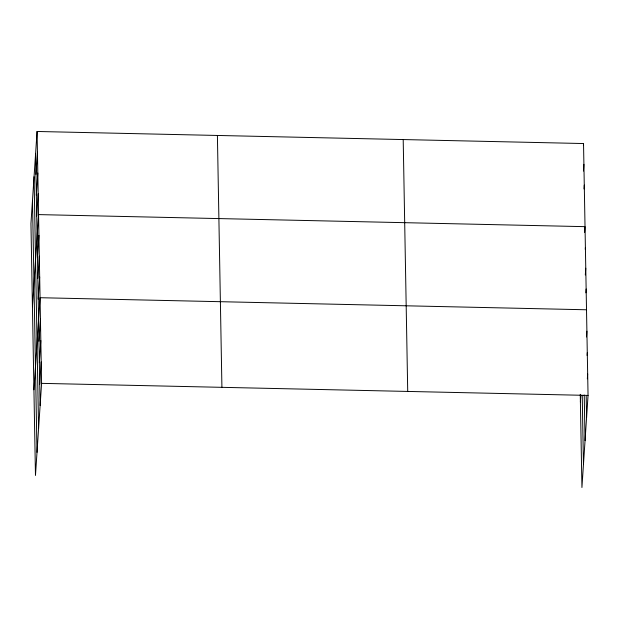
<?xml version="1.0" encoding="UTF-8"?>
<svg xmlns="http://www.w3.org/2000/svg" width="619" height="619" viewBox="0 0 619 619"><rect width="100%" height="100%" fill="white"/><g stroke="black" fill="none" stroke-linecap="round" stroke-linejoin="round"><path stroke-width="0.93" d="M37.07 131.476L30.95 223.591L35.469 475.462L41.589 383.354L37.07 131.476L583.531 143.538L588.05 395.409L581.93 487.524L580.258 394.326M35.972 174.411L37.442 152.259M36.343 195.194L37.813 173.041M36.714 215.969L38.185 193.817M32.443 306.707L38.556 214.6L585.025 226.655L584.638 232.434M37.457 257.535L38.935 235.375M37.836 278.31L39.306 256.158M38.208 299.093L39.678 276.941M33.929 389.823L40.049 297.716L586.51 309.779M38.966 341.286L40.436 319.125M39.345 362.688L40.815 340.535M39.732 384.097L41.202 361.945M583.408 145.465L583.531 143.538M583.454 171.061L583.903 164.314M584.019 188.95L584.274 185.096M585.264 249.364L585.396 247.438M585.319 274.96L585.767 268.213M585.884 292.849L586.139 288.996M580.398 401.886L580.846 395.146M586.51 336.96L586.897 331.18M587.091 355.484L587.284 352.59M587.346 378.82L587.663 374M41.589 383.354L588.05 395.409M586.193 396.16L586.58 417.57M584.228 395.038L585.048 440.651M582.231 395.556L583.462 464.436M403.201 139.554L407.72 391.432M217.401 135.46L221.919 387.332M35.593 153.636L40.111 405.507M34.06 176.717L38.579 428.596M32.482 200.502L37.001 452.381"/></g></svg>
